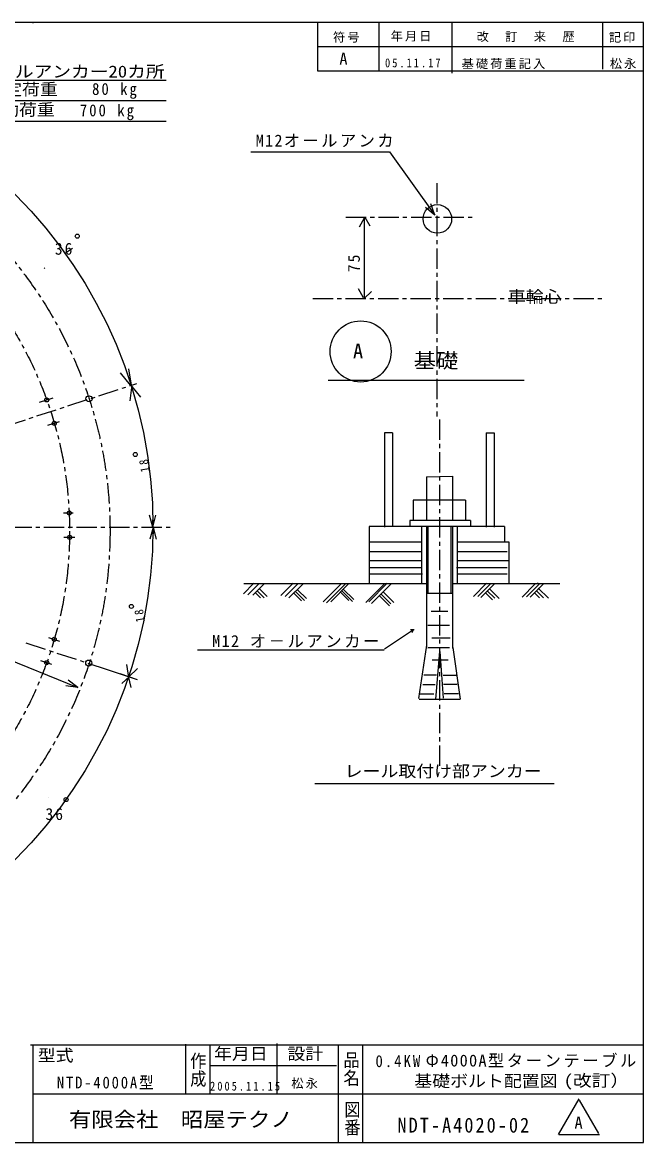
# Model space of a CAD drawing. Units: millimetres, scale not verified. Extents: x -3950 to 3950, y -2759 to 2747.
# Drawn here: x 897 to 3950, y -2759 to 2741 of the extents above; entities that cross this region are included whole.
import ezdxf
from ezdxf.enums import TextEntityAlignment as Align

# ---------------------------------------------------------------- set-up
doc = ezdxf.new("R2010")
doc.units = ezdxf.units.MM
doc.header["$LTSCALE"] = 20
doc.linetypes.add('CHAIN1', pattern=[8, 5, -1, 1, -1])
doc.layers.add('0-0', color=7, linetype='Continuous')
doc.styles.add('@ＭＳ ゴシック', font='')
doc.styles.add('ＭＳ ゴシック', font='')
doc.styles.get('@ＭＳ ゴシック').set_extended_font_data('@MS Gothic')
doc.styles.get('ＭＳ ゴシック').set_extended_font_data('MS Gothic')

msp = doc.modelspace()

# ---------------------------------------------------------------- linework, layer by layer
at = {"layer": '0-0'}
for p, q in [((950, 2737.5), (950, 2740.62)), ((2350, 2500.62), (2350, 2740.62)), ((2650, 2499.37), (2650, 2740.62)), ((3010, 2491.36), (3010, 2740.62)), ((3750, 2511.37), (3750, 2740.62)), ((3950, 2620.62), (2350, 2620.62)), ((3950, 2500.62), (2350, 2500.62)), ((459.15, 2456.52), (1604.03, 2456.52)), ((629.54, 2356.52), (1604.03, 2356.52)), ((629.54, 2256.52), (1604.03, 2256.52)), ((2924.85, 1793.39), (2878.46, 1831.44)), ((2924.85, 1793.39), (2903.7, 1849.54)), ((2576.77, 1779.2), (2551.77, 1735.9)), ((2576.77, 1784.55), (2576.77, 1384.89)), ((2579.45, 1784.55), (2604.45, 1741.25)), ((2574.1, 1388.76), (2549.1, 1432.06)), ((2577.21, 1384.51), (2612.57, 1419.87)), ((1429.11, 959.71), (1379.77, 1020.63)), ((1432.91, 960.31), (1420.26, 1040.17)), ((1432.81, 948.6), (1425.9, 882.8)), ((1436.01, 953.01), (1478.33, 900.75)), ((2400, 984.38), (3363.68, 984.38)), ((2716.35, 725.65), (2676.35, 725.65)), ((2676.35, 725.65), (2676.35, 262.98)), ((2716.35, 725.65), (2716.35, 264.57)), ((3176.35, 725.65), (3216.35, 725.65)), ((3176.42, 725.65), (3176.42, 262.98)), ((3216.35, 725.65), (3216.35, 262.98)), ((2882.35, 510.11), (2882.35, 295.38)), ((2818.35, 395.65), (2818.35, 297.37)), ((3074.35, 395.65), (2818.35, 395.65)), ((3074.35, 395.65), (3074.35, 296.34)), ((1538.13, 262.46), (1522.6, 320.41)), ((1538.13, 262.46), (1553.66, 320.41)), ((1538.13, 262.46), (1538.13, 298.54)), ((3098.9, 295.65), (3098.9, 266.55)), ((1539.7, 260.89), (1524.17, 202.93)), ((1539.7, 260.89), (1539.7, 229.52)), ((1539.7, 260.89), (1555.23, 202.93)), ((2602.06, 265.65), (2602.06, -18.38)), ((3057.81, 265.65), (2602.06, 265.65)), ((2858.35, 268.61), (2858.35, -18.07)), ((2882.35, 265.85), (2882.35, -333.07)), ((2890.35, 267.58), (2890.35, -15.43)), ((3002.35, 265.52), (3002.35, -15.43)), ((3010.35, 265.85), (3010.35, -333.07)), ((3266.35, 265.65), (3030.96, 265.65)), ((3034.35, 267.58), (3034.35, -18.07)), ((3266.35, 265.65), (3266.35, 190.02)), ((2602.57, 189.56), (2857.48, 189.56)), ((2601.37, 142.59), (2860.19, 142.59)), ((3033.67, 142.59), (3280.33, 142.59)), ((2603.77, 98.98), (2854.77, 98.98)), ((2603.77, 63.75), (2857.48, 63.75)), ((3030.96, 63.75), (3280.33, 63.75)), ((3033.67, 98.98), (3287.12, 98.98)), ((2602.57, 33.55), (2858.92, 33.55)), ((2862.48, 33.55), (2862.9, 33.55)), ((3033.67, 33.55), (3280.33, 33.55)), ((2035.2, -13.34), (1984, -64.54)), ((1984.81, -14.35), (2882.36, -14.35)), ((2059.22, -15.87), (2005.49, -69.6)), ((2085.77, -15.87), (2029.51, -72.13)), ((2052.9, -51.27), (2085.77, -84.14)), ((2063.01, -41.15), (2100.3, -78.45)), ((2228.62, -13.34), (2167.94, -74.02)), ((2251.37, -15.87), (2189.43, -77.82)), ((2276.66, -15.87), (2207.13, -85.4)), ((2251.37, -46.21), (2293.72, -88.56)), ((2463.73, -15.43), (2375.37, -103.8)), ((2484.83, -15.43), (2391.19, -109.07)), ((2500.66, -15.43), (2412.3, -103.8)), ((2469.01, -52.36), (2519.13, -102.48)), ((2474.28, -41.81), (2525.72, -93.25)), ((2674.75, -18.07), (2585.07, -107.75)), ((2690.58, -12.79), (2599.58, -103.8)), ((2709.04, -15.43), (2612.77, -111.71)), ((2669.48, -55), (2722.23, -107.75)), ((2890.35, -15.43), (2890.35, -62.22)), ((3002.35, -15.43), (3002.35, -61.46)), ((3009.77, -14.35), (3538.85, -14.35)), ((3178.57, -12.79), (3113.94, -77.42)), ((3197.03, -15.43), (3135.04, -77.42)), ((3215.5, -18.07), (3150.87, -82.7)), ((3181.2, -49.72), (3218.13, -86.65)), ((3194.39, -41.81), (3240.55, -87.97)), ((3415.97, -18.07), (3352.66, -81.38)), ((3437.07, -18.07), (3375.08, -80.06)), ((3458.17, -15.43), (3392.23, -81.38)), ((3423.88, -49.72), (3458.17, -84.01)), ((3426.52, -12.79), (3431.79, -12.79)), ((3431.79, -36.53), (3481.91, -86.65)), ((2042.78, -60.12), (2067.44, -84.77)), ((2232.41, -62.64), (2269.07, -99.31)), ((2241.26, -55.06), (2284.24, -98.04)), ((2461.09, -57.64), (2501.98, -98.52)), ((2653.65, -76.1), (2701.13, -123.58)), ((2658.93, -65.55), (2707.73, -114.35)), ((2881.36, -61.63), (3013.57, -61.63)), ((3173.29, -60.27), (3207.58, -94.57)), ((3413.33, -60.27), (3438.39, -85.33)), ((2906.88, -150.18), (2987.74, -150.18)), ((2889.56, -219.49), (2995.44, -219.49)), ((2677.39, -334.6), (2819.83, -239.64)), ((2804.7, -240.48), (2821.81, -240.48)), ((2819.48, -240.48), (2810.92, -256.82)), ((2883.78, -317.67), (2843.35, -579.5)), ((2891.48, -329.22), (2995.44, -329.22)), ((2908.81, -281.09), (2999.29, -281.09)), ((3012.77, -329.22), (3048.96, -582.55)), ((1758.44, -339.88), (2674.75, -339.88)), ((2947.31, -346.55), (2928.06, -583.35)), ((2949.24, -348.48), (2964.64, -577.57)), ((1408.31, -412.29), (1418.38, -475.87)), ((1421.2, -472), (1462.75, -431.11)), ((2910.73, -388.9), (2989.67, -388.9)), ((1170.25, -524.54), (1122.33, -488.43)), ((1385.28, -505.13), (1424.54, -471.47)), ((1417.32, -469.18), (1429.68, -525.54)), ((2870.3, -462.06), (2931.91, -462.06)), ((2964.64, -463.99), (3028.17, -463.99)), ((1170.25, -524.54), (1110.69, -517.23)), ((2864.53, -510.19), (2926.14, -510.19)), ((2966.56, -508.27), (3033.95, -508.27)), ((2847.2, -582.55), (3048.96, -582.55)), ((2851.05, -556.4), (2918.43, -556.4)), ((2970.42, -554.47), (3039.72, -554.47)), ((2334.89, -996.85), (3510.48, -996.85)), ((1061.81, -1144.01), (1062.92, -1145.56)), ((937.5, -2279.38), (3950, -2279.38)), ((950, -2759.38), (950, -2283.15)), ((1700, -2521.88), (1700, -2275.93)), ((1820, -2521.88), (1820, -2283.15)), ((2150, -2521.88), (2150, -2272.32)), ((2450, -2759.38), (2450, -2279.54)), ((2570, -2759.38), (2570, -2283.15)), ((1823.03, -2380.62), (2440.31, -2380.62)), ((946.88, -2519.38), (3950, -2519.38)), ((3631.05, -2544.29), (3529.39, -2720.37)), ((3634.13, -2550.44), (3728.83, -2714.46)), ((3532.62, -2719.63), (3732.57, -2719.63))]:
    msp.add_line(p, q, dxfattribs=at)
at = {"layer": '0-0', "linetype": 'CHAIN1'}
for p, q in [((2934.38, 1951), (2934.38, 806.25)), ((2487.15, 1784.38), (3107.57, 1784.38)), ((1004.47, 1532.82), (1007.31, 1534.88)), ((2325, 1384.38), (3764.57, 1384.38)), ((816.88, 758.77), (1459.28, 967.49)), ((982.22, 875.58), (1048.08, 896.97)), ((1022.59, 762.52), (1079.62, 781.05)), ((2946.35, 790.76), (2946.35, -914.35)), ((1100.18, 332.5), (1146.7, 332.5)), ((-3796.88, 262.5), (1640.09, 262.5)), ((1101.29, 212.5), (1154.45, 212.5)), ((914.78, -306.18), (1319.04, -437.53)), ((1025.11, -278.94), (1079.66, -296.66)), ((986.7, -392.63), (1040.77, -410.2))]:
    msp.add_line(p, q, dxfattribs=at)
at = {"layer": '0-0', "color": 4}
for p, q in [((1104.55, 1605.19), (1143, 1632.66)), ((-2723.92, 1048.81), (1170.25, -524.54)), ((1294.15, -429.95), (1461.15, -485.72)), ((1375.95, -456.51), (1461.39, -485.01)), ((1026.84, -1065.76), (1026.83, -1065.76))]:
    msp.add_line(p, q, dxfattribs=at)
at = {"layer": '0-0'}
msp.add_lwpolyline([(-3950, -2759.38), (3950, -2759.38), (3950, 2740.62), (-3950, 2740.62)], close=True, dxfattribs=at)
for points in [[(2020.53, 2104.62), (2701.71, 2104.62), (2924.85, 1793.39)], [(2882.35, 510.11), (3010.35, 512.4), (3010.35, 296.9)], [(3098.9, 295.65), (2800.99, 295.65), (2800.99, 266.55)], [(3033.67, 189.56), (3287.12, 189.56), (3287.12, -16.64)]]:
    msp.add_lwpolyline(points, dxfattribs=at)
for centre, radius in [((-766.95, 262.81), 2306), ((2936.6, 1775.77), 70), ((1167.18, 1691.03), 10), ((2559.38, 1125), 150), ((1017.09, 886.94), 10), ((1224.79, 892.46), 15), ((1053.95, 772.51), 10), ((1451.97, 618.89), 10), ((1127.58, 332.26), 10), ((1129.36, 212.33), 10), ((1433.25, -126.93), 10), ((1053.8, -288.26), 10), ((1016.9, -402.41), 10), ((1223.42, -405.12), 15), ((1112.04, -1075.27), 10)]:
    msp.add_circle(centre, radius, dxfattribs=at)
at = {"layer": '0-0', "linetype": 'CHAIN1'}
for centre, radius in [((-771.95, 242.67), 2100), ((-773.08, 242.67), 1902.5)]:
    msp.add_circle(centre, radius, dxfattribs=at)

# ---------------------------------------------------------------- texts
at = {"layer": '0-0', "style": 'ＭＳ ゴシック'}
for p in [(2455.13, 2515.38), (3610.37, -2707.98)]:
    msp.add_text('A', height=58.65, dxfattribs=at).set_placement(p, align=Align.BOTTOM_LEFT)
for s, height, width, p in [('外側レールアンカー20カ所', 58.65, 1.15, (492.44, 2452.48)), ('固定荷重', 58.65, 1.1, (719.6, 2365.26)), ('移動荷重', 58.65, 1.1, (704.59, 2265.19)), ('車輪心', 58.65, 1.1, (3283.05, 1347.1)), ('基礎', 73.31, 1.1, (2819.77, 1021.76)), ('レール取付け部アンカー', 58.65, 1.1, (2480.85, -982.35)), ('型式', 58.65, 1.1, (972.77, -2378.04)), ('年月日', 58.65, 1.1, (1839.31, -2369.94)), ('設計', 58.65, 1.1, (2199.69, -2369.94)), ('基礎ボルト配置図', 58.65, 1.1, (2823.28, -2503.56)), ('(改訂）', 58.65, 1.15, (3557.1, -2501.56)), ('有限会社\u3000昭屋テクノ', 73.31, 1.1, (1126.12, -2704.28))]:
    msp.add_text(s, height=height, dxfattribs=dict(at, width=width)).set_placement(p, align=Align.BOTTOM_LEFT)
at = {"layer": '0-0', "color": 3, "style": 'ＭＳ ゴシック'}
msp.add_text('A', height=73.31, dxfattribs=at).set_placement((2521.88, 1068.75), align=Align.BOTTOM_LEFT)
at = {"layer": '0-0', "style": '@ＭＳ ゴシック', "width": 1.1}
for s, p in [('作成', (1713.78, -2313.25)), ('品名', (2466.94, -2309.2)), ('図番', (2470.99, -2552.16))]:
    msp.add_text(s, height=58.65, rotation=270, dxfattribs=at).set_placement(p, align=Align.BOTTOM_LEFT)
at = {"layer": '0-0', "attachment_point": 7, "style": 'ＭＳ ゴシック'}
for s, insert, char_height in [('\\T1.17;符号', (2423.74, 2641.34), 43.99), ('\\T1.17;年月日', (2707.14, 2646.69), 43.99), ('\\T1.17;改\u3000訂\u3000来\u3000歴', (3129.57, 2644.01), 43.99), ('\\T1.17;記印', (3779.25, 2641.34), 43.99), ('\\T1.39;\\W0.85;05.11.17', (2679.28, 2519.38), 43.99), ('\\T1.17;基礎荷重記入', (3055.53, 2511.37), 43.99), ('\\T1.17;松永', (3784.02, 2511.37), 43.99), ('\\T1.28;\\W0.9;80\\~kg', (1239.95, 2365.26), 58.65), ('\\T1.28;\\W0.9;700\\~kg', (1179.91, 2260.19), 58.65), ('\\T1.15;M12オールアンカ', (2044.02, 2128.1), 58.65), ('\\T1.27;\\W0.95;36', (1056.89, 1599.12), 58.65), ('\\T1.16;M12\\~オ－ルアンカー', (1829.71, -329.3), 58.65), ('\\T1.27;\\W0.95;36', (1010.94, -1176.37), 58.65), ('\\T1.28;\\W0.9;0.4KW', (2632.49, -2389.64), 58.65), ('\\T1.16;Φ4000A型ターンテーブル', (2879.08, -2389.64), 58.65), ('\\T1.25;\\W0.9;NTD-4000A型', (1066.68, -2497.28), 58.65), ('\\T1.39;\\W0.85;2005.11.15', (1819.85, -2504.69), 43.99), ('\\T1.17;松永', (2219.09, -2495.07), 43.99), ('\\T1.22;\\W0.9;NDT-A4020-02', (2740.49, -2711.49), 73.31)]:
    msp.add_mtext(s, dxfattribs=dict(at, insert=insert, char_height=char_height))
for s, insert, char_height, rotation in [('\\T1.27;\\W0.95;75', (2556.52, 1514.32), 58.65, 90), ('\\T1.36;\\W0.9;18', (1523.78, 535.78), 43.99, 99), ('\\T1.36;\\W0.9;18', (1500.38, -201.01), 43.99, 99)]:
    msp.add_mtext(s, dxfattribs=dict(at, insert=insert, char_height=char_height, rotation=rotation))

doc.saveas('drawing.dxf')
